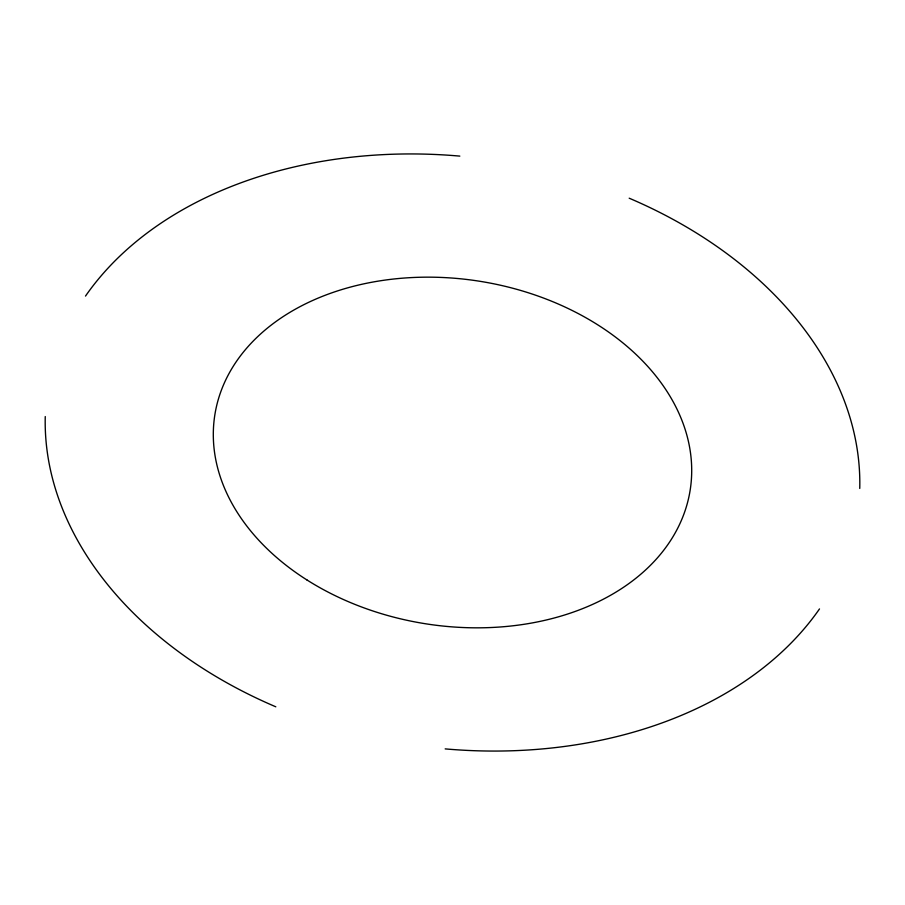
<?xml version="1.0" encoding="UTF-8"?>
<svg xmlns="http://www.w3.org/2000/svg" width="905" height="905" viewBox="0 0 905 905"><rect width="100%" height="100%" fill="white"/><g stroke="black" fill="none" stroke-linecap="round" stroke-linejoin="round"><path stroke-width="1.36" d="M819.5 608.918A409.739 295.234 9 0 1 445.17 748.888M275.81 706.805A409.739 295.234 9 0 1 45.25 416.549M85.5 296.082A409.739 295.234 9 0 1 459.831 156.113M629.19 198.195A409.739 295.234 9 0 1 859.75 488.451M306.999 579.992A240.628 173.387 9 0 0 689.678 492.987A240.628 173.387 9 0 0 360.824 284.509A240.628 173.387 9 0 0 306.999 579.992"/></g></svg>
